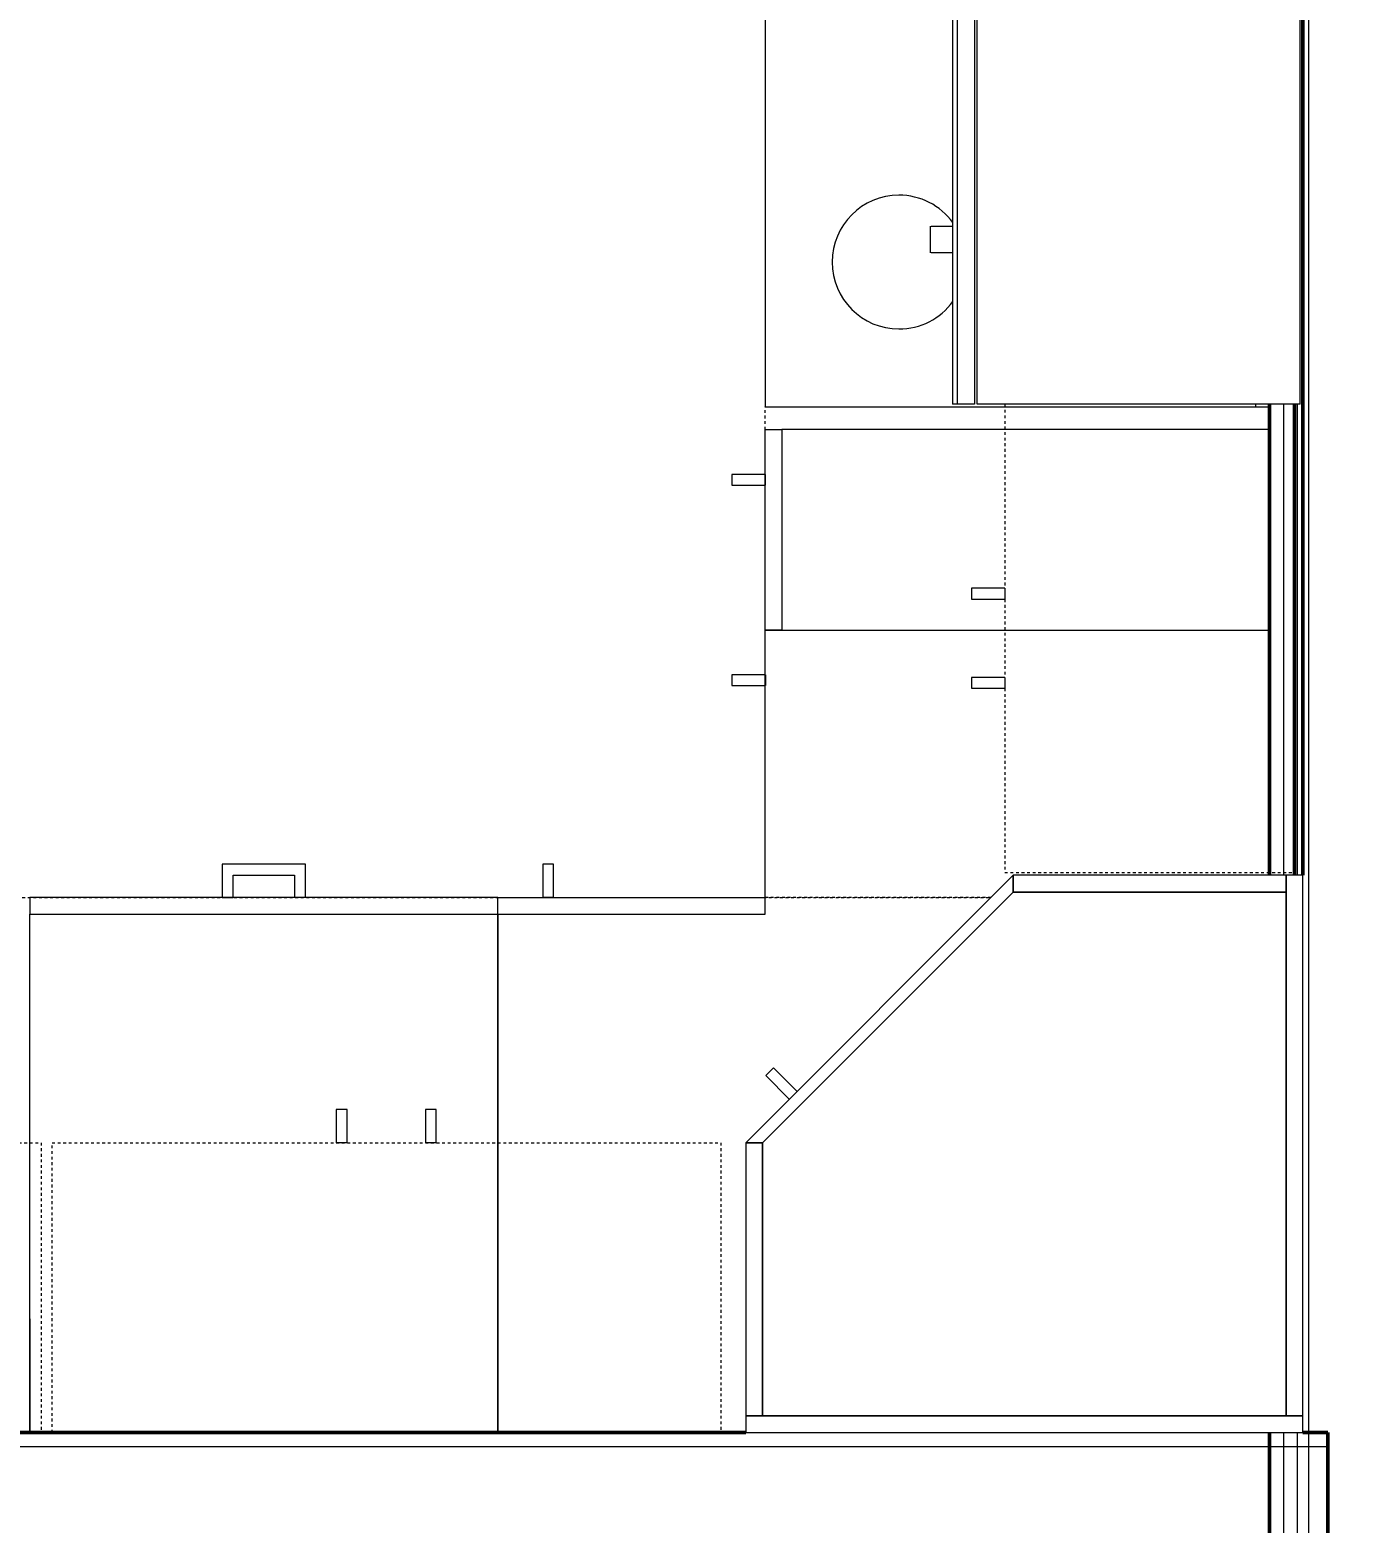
# Model space of a CAD drawing. Header units: inches. Extents: x -4266 to -1814, y 9706 to 12441.
# Drawn here: x -2995.4 to -2935.5, y 11913.5 to 11980.5 of the extents above; entities that cross this region are included whole.
import ezdxf

# ---------------------------------------------------------------- set-up
doc = ezdxf.new("R2010")
doc.units = ezdxf.units.IN
doc.header["$MEASUREMENT"] = 0
doc.linetypes.add('Dash', pattern=[0.25, 0.125, -0.125])
for name, color, linetype, lineweight in [('A-ANNO-DIMS', 211, 'Continuous', 9), ('A-ANNO-DIMS-96', 211, 'Continuous', 9), ('A-WALL', 113, 'Continuous', 13), ('A-WALL-3', 250, 'Continuous', 50), ('A-WALL-4', 10, 'Continuous', 13), ('I-WALL-3', 2, 'Continuous', 50), ('Q-CASE', 31, 'Continuous', 9), ('Q-CASE-2', 7, 'Continuous', 9), ('Q-CASE-4', 7, 'Dash', 9), ('Q-CASE-HDLN-1', 7, 'Dash', 9), ('Q-SPCQ-2', 7, 'Continuous', 9)]:
    doc.layers.add(name, color=color, linetype=linetype, lineweight=lineweight)
doc.styles.add('Century Gothic', font='ufonts.com_century-gothic.ttf', dxfattribs={"height": 9})
doc.dimstyles.new('OD__1_16__Tol__', dxfattribs={"dimscale": 12, "dimtxt": 9.397514, "dimasz": 1, "dimexe": 0.75, "dimexo": 0.5, "dimgap": 0.125, "dimtad": 1, "dimdec": 4, "dimrnd": 0.0625, "dimzin": 3, "dimdsep": 46, "dimlunit": 4, "dimtxsty": 'Century Gothic', "dimblk1": 'OBLIQUE', "dimblk2": 'OBLIQUE', "dimsah": 1, "dimcen": 0.09, "dimdle": 0.75, "dimazin": 0, "dimtfac": 1, "dimtdec": 4, "dimtix": 1, "dimtmove": 0, "dimatfit": 3, "dimfxl": 1, "dimtvp": 1, "dimtfill": 1, "dimfrac": 2, "dimtolj": 1, "dimtzin": 0, "dimarcsym": 2})

# ---------------------------------------------------------------- blocks, each defined once
blk = doc.blocks.new('DIMBLOCK18-FLOOR PLAN - 1ST FLOOR')
at = {"layer": 'A-ANNO-DIMS-96', "lineweight": 50}
for p, q in [((-4038.484, 12087.189), (-4044.484, 12093.189)), ((-4038.484, 12087.189), (-4032.484, 12081.189)), ((-4038.484, 11782.989), (-4044.484, 11788.989)), ((-4038.484, 11782.989), (-4032.484, 11776.989))]:
    blk.add_line(p, q, dxfattribs=at)
at = {"layer": 'A-ANNO-DIMS-96'}
for p, q in [((-2526.324, 12087.189), (-4047.484, 12087.189)), ((-4038.484, 11782.989), (-4038.484, 12087.189)), ((-4038.484, 12087.189), (-2526.324, 12087.189)), ((-3753.324, 11782.989), (-4047.484, 11782.989)), ((-4038.484, 11782.989), (-3753.324, 11782.989))]:
    blk.add_line(p, q, dxfattribs=at)
at = {"layer": 'A-ANNO-DIMS-96', "color": 0, "char_height": 9, "attachment_point": 1, "rotation": 90, "line_spacing_factor": 0.984502, "style": 'Century Gothic', "bg_fill": 3, "box_fill_scale": 1.25, "bg_fill_color": 256, "bg_fill_true_color": 13158600, "bg_fill_transparency": 0}
for s, insert, width in [('25\' - 4 3/16"', (-4051.52, 11900.856), 82.16113), ('304.2', (-4033.753, 11919.352), 37.76906)]:
    blk.add_mtext(s, dxfattribs=dict(at, insert=insert, width=width))
blk = doc.blocks.new('_Oblique')
at = {"color": 0, "linetype": 'ByBlock', "lineweight": -2}
blk.add_line((-0.5, -0.5), (0.5, 0.5), dxfattribs=at)

msp = doc.modelspace()

# ---------------------------------------------------------------- linework, layer by layer
at = {"layer": 'A-WALL'}
for p, q in [((-2938.02374, 12080.6894), (-2938.02374, 11724.7394)), ((-2939.14874, 11963.74501), (-2939.14874, 11942.6144)), ((-2938.52374, 11963.74501), (-2938.52374, 11942.6144)), ((-2939.14874, 11917.6144), (-2939.14874, 11724.7394)), ((-2938.52374, 11917.6144), (-2938.52374, 11724.7394))]:
    msp.add_line(p, q, dxfattribs=at)
at = {"layer": 'I-WALL-3'}
for p, q in [((-2939.77374, 11963.74501), (-2939.77374, 11942.6144)), ((-2939.77374, 11917.6144), (-2939.77374, 11725.3644))]:
    msp.add_line(p, q, dxfattribs=at)

# ---------------------------------------------------------------- next in the draw order: dimensions: what is measured, and where the dimension line sits
at = {"layer": 'A-ANNO-DIMS'}
dim = msp.add_linear_dim(base=(-4038.48434, 12087.1894), p1=(-3747.32374, 11782.9894), p2=(-2520.32374, 12087.1894), angle=90, dimstyle='OD__1_16__Tol__', override={"dimpost": '<>\\X', "dimfxl": 1264.146605}, dxfattribs=at)
dim.commit()
dim.dimension.update_dxf_attribs({"geometry": 'DIMBLOCK18-FLOOR PLAN - 1ST FLOOR', "text_midpoint": (-4038.48434, 11935.0894)})

# ---------------------------------------------------------------- next in the draw order: linework, layer by layer
at = {"layer": 'A-WALL-3'}
for p, q in [((-2938.27093, 11942.6144), (-2938.27093, 12006.6269)), ((-2938.64593, 11963.74501), (-2938.64593, 11942.6144)), ((-2963.27093, 11917.6144), (-3088.48624, 11917.6144)), ((-2937.14733, 11917.6144), (-2938.27093, 11917.6144)), ((-2937.14733, 11912.8644), (-2937.14733, 11917.6144))]:
    msp.add_line(p, q, dxfattribs=at)
at = {"layer": 'A-WALL-4'}
msp.add_line((-3088.48624, 11916.9894), (-2937.14733, 11916.9894), dxfattribs=at)
at = {"layer": 'Q-CASE'}
for p, q in [((-2951.27093, 11942.6144), (-2963.27093, 11930.6144)), ((-2951.27093, 11941.8644), (-2951.27093, 11942.6144)), ((-2962.52093, 11930.6144), (-2951.27093, 11941.8644)), ((-2963.27093, 11930.6144), (-2962.52093, 11930.6144))]:
    msp.add_line(p, q, dxfattribs=at)
at = {"layer": 'Q-CASE-2'}
for p, q in [((-2953.99667, 11993.6269), (-2953.99667, 11963.74501)), ((-2953.79103, 11993.6269), (-2953.79103, 11963.74501)), ((-2953.00363, 11993.6269), (-2953.00363, 11963.74501)), ((-2952.88552, 11963.74501), (-2952.88552, 11993.6269)), ((-2938.39733, 11963.74501), (-2938.39733, 11993.6269)), ((-2954.99648, 11971.73713), (-2954.99648, 11970.54502)), ((-2954.94731, 11971.73713), (-2954.03211, 11971.73713)), ((-2954.03211, 11970.54502), (-2954.94731, 11970.54502)), ((-2953.79103, 11963.74501), (-2953.99667, 11963.74501)), ((-2953.00363, 11963.74501), (-2953.79103, 11963.74501)), ((-2938.39733, 11963.74501), (-2952.88552, 11963.74501)), ((-2962.39733, 11962.6144), (-2961.64733, 11962.6144)), ((-2962.39733, 11953.6144), (-2962.39733, 11962.6144)), ((-2939.77374, 11962.6144), (-2961.64733, 11962.6144)), ((-2961.64733, 11962.6144), (-2961.64733, 11953.6144)), ((-2963.89659, 11960.60284), (-2963.89659, 11960.1144)), ((-2962.39733, 11960.60284), (-2963.89659, 11960.60284)), ((-2963.89659, 11960.1144), (-2962.39733, 11960.1144)), ((-2962.39733, 11960.60284), (-2962.39733, 11960.1144)), ((-2951.64593, 11955.49501), (-2953.14519, 11955.49501)), ((-2953.14519, 11955.49501), (-2953.14519, 11955.00656)), ((-2951.64593, 11955.49501), (-2951.64593, 11955.00656)), ((-2953.14519, 11955.00656), (-2951.64593, 11955.00656)), ((-2962.39733, 11940.8644), (-2962.39733, 11953.6144)), ((-2962.39733, 11953.6144), (-2939.77374, 11953.6144)), ((-2962.39733, 11941.6144), (-2962.39733, 11953.6144)), ((-2961.64733, 11953.6144), (-2962.39733, 11953.6144)), ((-2961.64733, 11953.6144), (-2939.77374, 11953.6144)), ((-2962.39327, 11951.6144), (-2963.89253, 11951.6144)), ((-2963.89253, 11951.6144), (-2963.89253, 11951.12595)), ((-2962.39327, 11951.6144), (-2962.39327, 11951.12595)), ((-2951.64593, 11951.49501), (-2953.14519, 11951.49501)), ((-2953.14519, 11951.49501), (-2953.14519, 11951.00656)), ((-2951.64593, 11951.49501), (-2951.64593, 11951.00656)), ((-2963.89253, 11951.12595), (-2962.39327, 11951.12595)), ((-2953.14519, 11951.00656), (-2951.64593, 11951.00656)), ((-2983.02233, 11943.1144), (-2986.77233, 11943.1144)), ((-2986.77233, 11943.1144), (-2986.77233, 11941.6144)), ((-2983.02233, 11941.6144), (-2983.02233, 11943.1144)), ((-2971.89733, 11943.11365), (-2972.38578, 11943.11365)), ((-2972.38578, 11943.11365), (-2972.38578, 11941.6144)), ((-2971.89733, 11941.6144), (-2971.89733, 11943.11365)), ((-2986.27296, 11942.61502), (-2983.52171, 11942.61502)), ((-2986.27296, 11941.6144), (-2986.27296, 11942.61502)), ((-2983.52171, 11942.61502), (-2983.52171, 11941.6144)), ((-2951.27093, 11942.6144), (-2951.27093, 11941.8644)), ((-2939.02093, 11942.6144), (-2951.27093, 11942.6144)), ((-2939.02093, 11941.8644), (-2939.02093, 11942.6144)), ((-2938.27093, 11942.6144), (-2939.02093, 11942.6144)), ((-2939.02093, 11942.6144), (-2939.02093, 11918.3644)), ((-2938.27093, 11918.3644), (-2938.27093, 11942.6144)), ((-2995.39733, 11941.6144), (-2995.39733, 11940.8644)), ((-2974.39733, 11941.6144), (-2995.39733, 11941.6144)), ((-2986.77233, 11941.6144), (-2986.27296, 11941.6144)), ((-2983.02233, 11941.6144), (-2983.52171, 11941.6144)), ((-2974.39733, 11940.8644), (-2974.39733, 11941.6144)), ((-2974.39733, 11941.6144), (-2962.39733, 11941.6144)), ((-2974.39733, 11917.6144), (-2974.39733, 11941.6144)), ((-2971.89733, 11941.6144), (-2972.38578, 11941.6144)), ((-2951.27093, 11941.8644), (-2962.52093, 11930.6144)), ((-2962.39733, 11940.8644), (-2962.39733, 11941.6144)), ((-2939.02093, 11941.8644), (-2951.27093, 11941.8644)), ((-2951.27093, 11941.8644), (-2939.02093, 11941.8644)), ((-2939.02093, 11918.3644), (-2939.02093, 11941.8644)), ((-2995.39733, 11917.6144), (-2995.39733, 11940.8644)), ((-2995.39733, 11940.8644), (-2974.39733, 11940.8644)), ((-2974.39733, 11940.8644), (-2974.39733, 11917.6144)), ((-2974.39733, 11940.8644), (-2962.39733, 11940.8644)), ((-2962.03297, 11933.97263), (-2962.37835, 11933.62724)), ((-2960.97283, 11932.91249), (-2962.03297, 11933.97263)), ((-2962.37835, 11933.62724), (-2961.31822, 11932.56711)), ((-2981.15889, 11932.11365), (-2981.64733, 11932.11365)), ((-2981.64733, 11932.11365), (-2981.64733, 11930.6144)), ((-2981.15889, 11930.6144), (-2981.15889, 11932.11365)), ((-2977.15889, 11932.11365), (-2977.64733, 11932.11365)), ((-2977.64733, 11932.11365), (-2977.64733, 11930.6144)), ((-2977.15889, 11930.6144), (-2977.15889, 11932.11365)), ((-2981.15889, 11930.6144), (-2981.64733, 11930.6144)), ((-2977.15889, 11930.6144), (-2977.64733, 11930.6144)), ((-2963.27093, 11930.6144), (-2963.27093, 11918.3644)), ((-2962.52093, 11930.6144), (-2963.27093, 11930.6144)), ((-2962.52093, 11930.6144), (-2962.52093, 11918.3644)), ((-2962.52093, 11918.3644), (-2962.52093, 11930.6144)), ((-2995.39733, 11922.71176), (-2995.39733, 11917.6144)), ((-2995.39733, 11917.6144), (-2995.39733, 11922.71176)), ((-2963.27093, 11918.3644), (-2962.52093, 11918.3644)), ((-2938.27093, 11918.3644), (-2963.27093, 11918.3644)), ((-2963.27093, 11918.3644), (-2963.27093, 11917.6144)), ((-2962.52093, 11918.3644), (-2939.02093, 11918.3644)), ((-2939.02093, 11918.3644), (-2938.27093, 11918.3644)), ((-2938.27093, 11917.6144), (-2938.27093, 11918.3644)), ((-2963.27093, 11917.6144), (-2938.27093, 11917.6144))]:
    msp.add_line(p, q, dxfattribs=at)
at = {"layer": 'Q-CASE-4'}
for p, q in [((-2938.64593, 11963.74501), (-2951.64593, 11963.74501)), ((-2951.64593, 11963.74501), (-2951.64593, 11942.74501)), ((-2938.64593, 11942.74501), (-2938.64593, 11963.74501)), ((-2951.64593, 11942.74501), (-2938.64593, 11942.74501)), ((-3027.89733, 11930.6144), (-2994.89733, 11930.6144)), ((-2994.89733, 11930.6144), (-2994.89733, 11917.6144)), ((-2994.39733, 11917.6144), (-2994.39733, 11930.6144)), ((-2994.39733, 11930.6144), (-2964.39733, 11930.6144)), ((-2964.39733, 11930.6144), (-2964.39733, 11917.6144)), ((-2994.89733, 11917.6144), (-3027.89733, 11917.6144)), ((-2964.39733, 11917.6144), (-2994.39733, 11917.6144))]:
    msp.add_line(p, q, dxfattribs=at)
at = {"layer": 'Q-CASE-HDLN-1'}
for p, q in [((-2962.39733, 11941.6144), (-2962.39733, 11963.6269)), ((-3088.48624, 11941.6144), (-2952.27093, 11941.6144)), ((-2952.27093, 11941.6144), (-2962.39733, 11941.6144))]:
    msp.add_line(p, q, dxfattribs=at)
at = {"layer": 'Q-SPCQ-2'}
for p, q in [((-2962.39733, 11993.6269), (-2962.39733, 11963.6269)), ((-2962.39733, 11963.6269), (-2939.77374, 11963.6269)), ((-2940.39733, 11963.74501), (-2940.39733, 11963.6269))]:
    msp.add_line(p, q, dxfattribs=at)
for start, end in [(90, 270), (36.1226865, 90), (270, 323.8773135)]:
    msp.add_arc((-2956.39733, 11970.1269), 3, start, end, dxfattribs=at)

doc.saveas('drawing.dxf')
